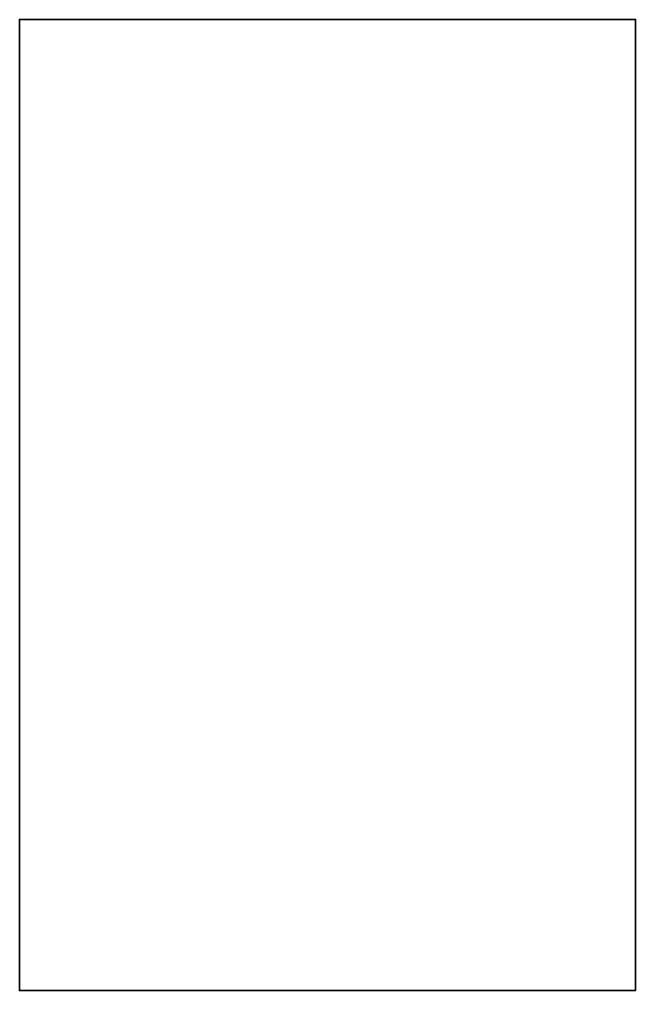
# Model space of a CAD drawing. Extents: x 505 to 715, y -1385 to -1054.
import ezdxf

# ---------------------------------------------------------------- set-up
doc = ezdxf.new("R2010")
doc.units = 0
doc.header["$MEASUREMENT"] = 0
doc.layers.add('Thru-cut', color=7, linetype='Continuous', lineweight=0)

msp = doc.modelspace()

# ---------------------------------------------------------------- linework, layer by layer
at = {"layer": 'Thru-cut', "color": 140, "lineweight": 35, "true_color": 0x00aeef}
msp.add_lwpolyline([(714.54, -1384.62), (504.94, -1384.62), (504.94, -1054.34), (714.54, -1054.34)], close=True, dxfattribs=at)

doc.saveas('drawing.dxf')
